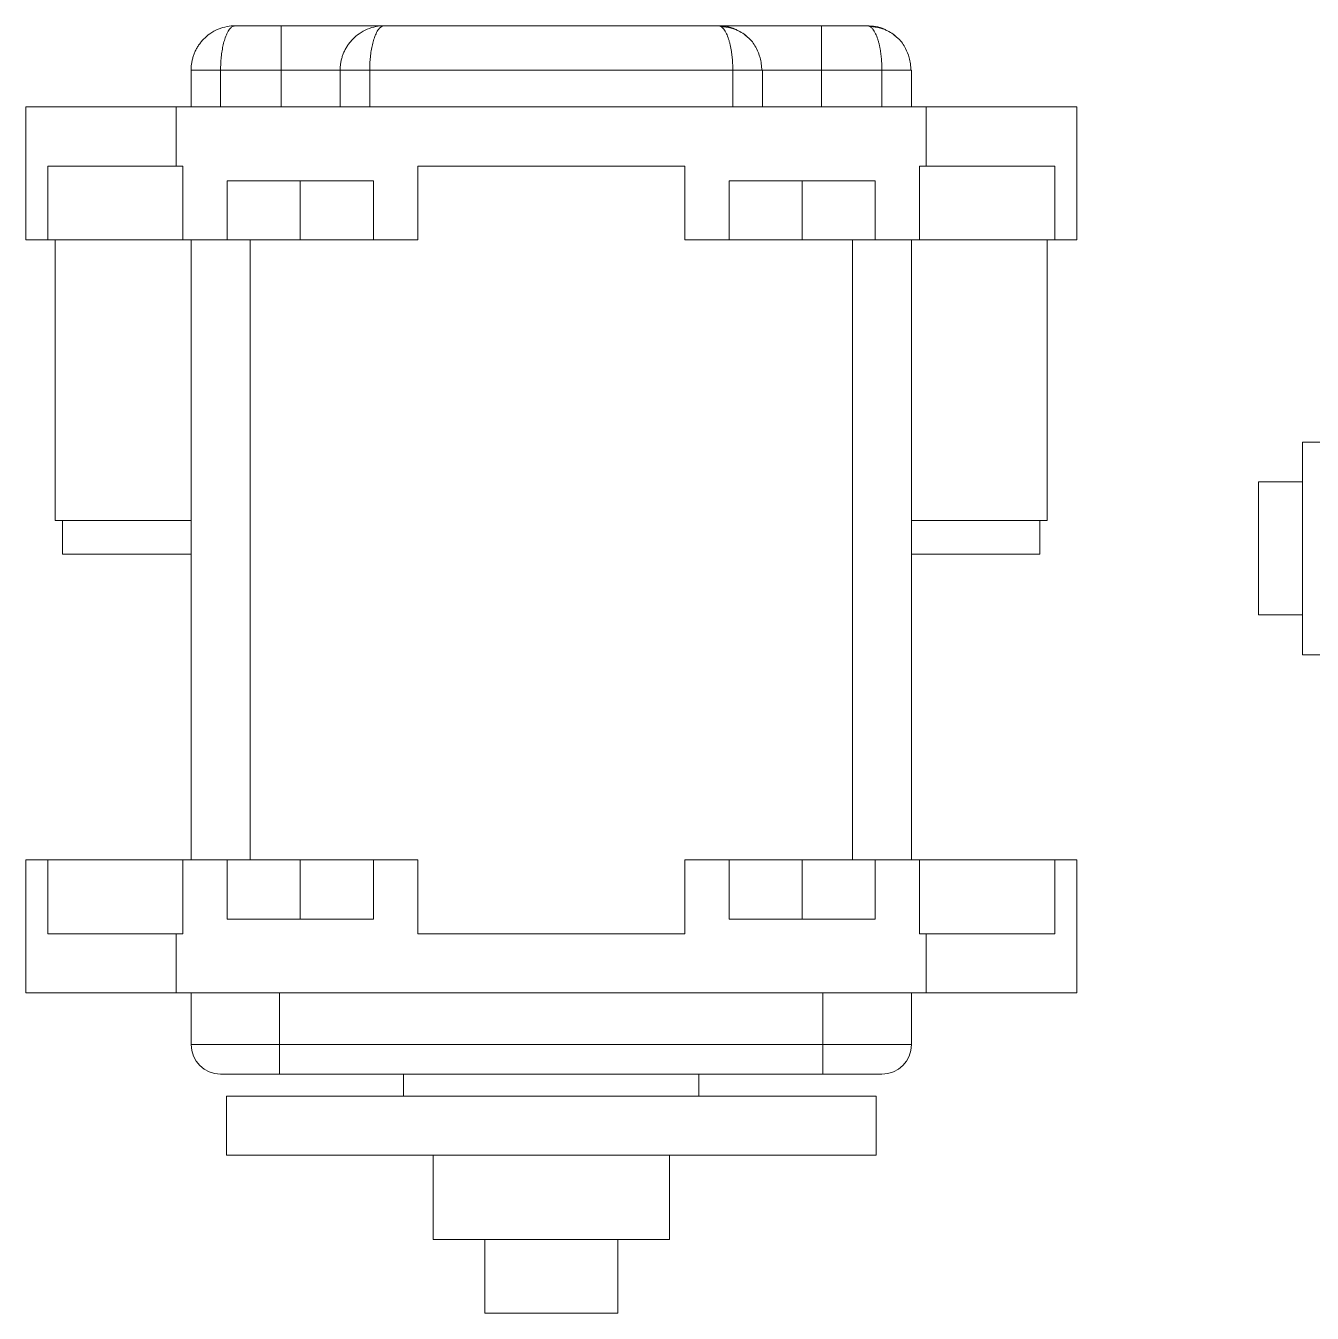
# Model space of a CAD drawing. Header units: millimetres. Extents: x 2045 to 3447, y 1251 to 1767.
# Drawn here: x 3082.45 to 3126.03, y 1504.2 to 1547.8 of the extents above; entities that cross this region are included whole.
import ezdxf

# ---------------------------------------------------------------- set-up
doc = ezdxf.new("R2010")
doc.units = ezdxf.units.MM
doc.layers.add('Legs', color=7, linetype='Continuous')
doc.layers.add('RX-28', color=7, linetype='Continuous')

msp = doc.modelspace()

# ---------------------------------------------------------------- linework, layer by layer
at = {"layer": 'Legs', "color": 7, "linetype": 'Continuous', "lineweight": 15}
for p, q in [((3091.102, 1547.797), (3089.553, 1547.797)), ((3091.102, 1546.297), (3091.102, 1547.797)), ((3105.901, 1547.797), (3094.603, 1547.797)), ((3109.402, 1546.297), (3109.402, 1547.797)), ((3110.951, 1547.797), (3109.402, 1547.797)), ((3088.052, 1546.297), (3088.052, 1545.047)), ((3089.052, 1546.297), (3091.102, 1546.297)), ((3089.052, 1545.047), (3089.052, 1546.297)), ((3091.102, 1546.297), (3093.102, 1546.297)), ((3091.102, 1545.047), (3091.102, 1546.297)), ((3093.102, 1546.297), (3093.102, 1545.047)), ((3106.402, 1546.297), (3094.102, 1546.297)), ((3094.102, 1546.297), (3094.102, 1545.047)), ((3106.402, 1546.297), (3106.402, 1545.047)), ((3107.402, 1545.047), (3107.402, 1546.297)), ((3107.402, 1546.297), (3109.402, 1546.297)), ((3109.402, 1545.047), (3109.402, 1546.297)), ((3109.402, 1546.297), (3111.452, 1546.297)), ((3111.452, 1546.297), (3111.452, 1545.047)), ((3112.452, 1546.297), (3112.452, 1545.047)), ((3082.452, 1545.047), (3082.452, 1540.547)), ((3087.552, 1545.047), (3082.452, 1545.047)), ((3087.552, 1545.047), (3087.552, 1543.047)), ((3112.952, 1545.047), (3087.552, 1545.047)), ((3118.052, 1545.047), (3112.952, 1545.047)), ((3112.952, 1545.047), (3112.952, 1543.047)), ((3118.052, 1545.047), (3118.052, 1540.547)), ((3082.452, 1543.047), (3082.452, 1540.547)), ((3082.452, 1543.047), (3082.452, 1540.547)), ((3087.552, 1543.047), (3083.196, 1543.047)), ((3083.196, 1543.047), (3083.196, 1540.547)), ((3087.777, 1543.047), (3087.552, 1543.047)), ((3087.777, 1540.547), (3087.777, 1543.047)), ((3104.777, 1543.047), (3095.727, 1543.047)), ((3095.727, 1543.047), (3095.727, 1540.547)), ((3104.777, 1540.547), (3104.777, 1543.047)), ((3112.952, 1543.047), (3112.727, 1543.047)), ((3112.727, 1543.047), (3112.727, 1540.547)), ((3117.308, 1543.047), (3112.952, 1543.047)), ((3117.308, 1540.547), (3117.308, 1543.047)), ((3118.052, 1540.547), (3118.052, 1543.047)), ((3118.052, 1540.547), (3118.052, 1543.047)), ((3082.452, 1542.547), (3082.452, 1540.547)), ((3082.452, 1542.547), (3082.452, 1540.547)), ((3094.227, 1542.547), (3089.277, 1542.547)), ((3089.277, 1542.547), (3089.277, 1540.547)), ((3091.752, 1540.547), (3091.752, 1542.547)), ((3094.227, 1540.547), (3094.227, 1542.547)), ((3111.227, 1542.547), (3106.277, 1542.547)), ((3106.277, 1542.547), (3106.277, 1540.547)), ((3108.752, 1540.547), (3108.752, 1542.547)), ((3111.227, 1540.547), (3111.227, 1542.547)), ((3118.052, 1540.547), (3118.052, 1542.547)), ((3118.052, 1540.547), (3118.052, 1542.547)), ((3083.196, 1540.547), (3082.452, 1540.547)), ((3087.777, 1540.547), (3083.196, 1540.547)), ((3083.452, 1531.047), (3083.452, 1540.547)), ((3089.277, 1540.547), (3087.777, 1540.547)), ((3088.052, 1540.547), (3088.052, 1519.547)), ((3089.277, 1540.547), (3091.652, 1540.547)), ((3090.052, 1540.547), (3090.052, 1519.547)), ((3091.852, 1540.547), (3091.652, 1540.547)), ((3091.852, 1540.547), (3094.227, 1540.547)), ((3095.727, 1540.547), (3094.227, 1540.547)), ((3106.277, 1540.547), (3104.777, 1540.547)), ((3106.277, 1540.547), (3108.652, 1540.547)), ((3108.852, 1540.547), (3108.652, 1540.547)), ((3108.852, 1540.547), (3111.227, 1540.547)), ((3110.452, 1519.547), (3110.452, 1540.547)), ((3112.727, 1540.547), (3111.227, 1540.547)), ((3112.452, 1519.547), (3112.452, 1540.547)), ((3117.308, 1540.547), (3112.727, 1540.547)), ((3117.052, 1540.547), (3117.052, 1531.047)), ((3118.052, 1540.547), (3117.308, 1540.547)), ((3083.452, 1531.047), (3088.052, 1531.047)), ((3083.702, 1529.897), (3083.702, 1531.047)), ((3112.452, 1531.047), (3117.052, 1531.047)), ((3116.802, 1529.897), (3116.802, 1531.047)), ((3083.702, 1529.897), (3088.052, 1529.897)), ((3112.452, 1529.897), (3116.802, 1529.897)), ((3082.452, 1515.047), (3082.452, 1519.547)), ((3083.196, 1519.547), (3082.452, 1519.547)), ((3082.452, 1517.547), (3082.452, 1519.547)), ((3082.452, 1517.047), (3082.452, 1519.547)), ((3082.452, 1517.547), (3082.452, 1519.547)), ((3082.452, 1517.047), (3082.452, 1519.547)), ((3083.196, 1517.047), (3083.196, 1519.547)), ((3087.777, 1519.547), (3083.196, 1519.547)), ((3087.777, 1519.547), (3087.777, 1517.047)), ((3089.277, 1519.547), (3087.777, 1519.547)), ((3089.277, 1517.547), (3089.277, 1519.547)), ((3089.277, 1519.547), (3091.652, 1519.547)), ((3091.652, 1519.547), (3091.852, 1519.547)), ((3091.752, 1519.547), (3091.752, 1517.547)), ((3091.852, 1519.547), (3094.227, 1519.547)), ((3094.227, 1519.547), (3094.227, 1517.547)), ((3095.727, 1519.547), (3094.227, 1519.547)), ((3095.727, 1517.047), (3095.727, 1519.547)), ((3104.777, 1519.547), (3104.777, 1517.047)), ((3106.277, 1519.547), (3104.777, 1519.547)), ((3106.277, 1517.547), (3106.277, 1519.547)), ((3106.277, 1519.547), (3108.652, 1519.547)), ((3108.652, 1519.547), (3108.852, 1519.547)), ((3108.752, 1519.547), (3108.752, 1517.547)), ((3108.852, 1519.547), (3111.227, 1519.547)), ((3112.727, 1519.547), (3111.227, 1519.547)), ((3111.227, 1519.547), (3111.227, 1517.547)), ((3112.727, 1517.047), (3112.727, 1519.547)), ((3117.308, 1519.547), (3112.727, 1519.547)), ((3118.052, 1519.547), (3117.308, 1519.547)), ((3117.308, 1519.547), (3117.308, 1517.047)), ((3118.052, 1515.047), (3118.052, 1519.547)), ((3118.052, 1519.547), (3118.052, 1517.047)), ((3094.227, 1517.547), (3089.277, 1517.547)), ((3111.227, 1517.547), (3106.277, 1517.547)), ((3087.552, 1517.047), (3083.196, 1517.047)), ((3087.552, 1515.047), (3087.552, 1517.047)), ((3087.777, 1517.047), (3087.552, 1517.047)), ((3104.777, 1517.047), (3095.727, 1517.047)), ((3112.952, 1517.047), (3112.727, 1517.047)), ((3112.952, 1515.047), (3112.952, 1517.047)), ((3117.308, 1517.047), (3112.952, 1517.047)), ((3087.552, 1515.047), (3082.452, 1515.047)), ((3112.952, 1515.047), (3087.552, 1515.047)), ((3088.052, 1513.297), (3088.052, 1515.047)), ((3091.052, 1513.297), (3091.052, 1515.047)), ((3109.452, 1513.297), (3109.452, 1515.047)), ((3112.452, 1513.297), (3112.452, 1515.047)), ((3118.052, 1515.047), (3112.952, 1515.047)), ((3091.052, 1513.297), (3088.052, 1513.297)), ((3091.052, 1512.297), (3091.052, 1513.297)), ((3109.452, 1513.297), (3091.052, 1513.297)), ((3112.452, 1513.297), (3109.452, 1513.297)), ((3109.452, 1512.297), (3109.452, 1513.297)), ((3109.452, 1512.297), (3091.052, 1512.297)), ((3111.252, 1511.547), (3089.252, 1511.547)), ((3089.252, 1509.547), (3111.252, 1509.547)), ((3096.252, 1506.697), (3104.252, 1506.697)), ((3098.002, 1504.197), (3102.502, 1504.197))]:
    msp.add_line(p, q, dxfattribs=at)
for centre, start, end in [((3089.052, 1513.297), 180, 270), ((3111.452, 1513.297), 270, 0)]:
    msp.add_arc(centre, 1, start, end, dxfattribs=at)
for points, knots in [([(3088.052, 1546.297), (3088.053, 1546.338), (3088.055, 1546.42), (3088.071, 1546.543), (3088.096, 1546.666), (3088.133, 1546.787), (3088.18, 1546.907), (3088.238, 1547.024), (3088.306, 1547.136), (3088.386, 1547.243), (3088.508, 1547.381), (3088.696, 1547.541), (3088.965, 1547.689), (3089.258, 1547.778), (3089.458, 1547.797), (3089.553, 1547.797), (3089.553, 1547.797)], [0, 0, 0, 0, 0.050572, 0.101816, 0.153772, 0.206476, 0.259965, 0.314272, 0.369431, 0.425473, 0.482427, 0.60395, 0.738492, 0.876228, 0.999561, 1, 1, 1, 1]), ([(3089.553, 1547.797), (3089.54, 1547.796), (3089.515, 1547.795), (3089.476, 1547.781), (3089.437, 1547.759), (3089.397, 1547.725), (3089.338, 1547.659), (3089.267, 1547.541), (3089.195, 1547.358), (3089.141, 1547.161), (3089.101, 1546.956), (3089.073, 1546.74), (3089.055, 1546.519), (3089.053, 1546.37), (3089.052, 1546.297)], [0, 0, 0, 0, 0.047695, 0.097706, 0.150036, 0.204687, 0.261662, 0.396298, 0.517954, 0.620365, 0.719584, 0.815793, 0.909192, 1, 1, 1, 1]), ([(3094.602, 1547.797), (3094.602, 1547.797), (3094.233, 1547.797), (3092.92, 1547.797), (3092.03, 1547.797), (3091.102, 1547.797)], [0, 0, 0, 0, 0.5, 0.5, 1, 1, 1, 1]), ([(3093.102, 1546.297), (3093.103, 1546.338), (3093.105, 1546.42), (3093.121, 1546.543), (3093.146, 1546.666), (3093.183, 1546.787), (3093.23, 1546.907), (3093.288, 1547.024), (3093.356, 1547.136), (3093.436, 1547.243), (3093.558, 1547.381), (3093.746, 1547.541), (3094.015, 1547.689), (3094.308, 1547.778), (3094.508, 1547.797), (3094.603, 1547.797), (3094.603, 1547.797)], [0, 0, 0, 0, 0.050572, 0.101816, 0.153772, 0.206476, 0.259965, 0.314272, 0.369431, 0.425473, 0.482427, 0.60395, 0.738491, 0.876234, 0.999561, 1, 1, 1, 1]), ([(3094.603, 1547.797), (3094.59, 1547.796), (3094.565, 1547.795), (3094.526, 1547.781), (3094.487, 1547.759), (3094.447, 1547.725), (3094.388, 1547.659), (3094.317, 1547.541), (3094.245, 1547.358), (3094.191, 1547.161), (3094.151, 1546.956), (3094.123, 1546.74), (3094.105, 1546.519), (3094.103, 1546.37), (3094.102, 1546.297)], [0, 0, 0, 0, 0.047699, 0.097712, 0.150042, 0.204691, 0.261662, 0.396298, 0.517954, 0.620365, 0.719584, 0.815793, 0.909192, 1, 1, 1, 1]), ([(3106.402, 1546.297), (3106.402, 1546.338), (3106.401, 1546.42), (3106.395, 1546.543), (3106.387, 1546.666), (3106.374, 1546.787), (3106.359, 1546.907), (3106.339, 1547.024), (3106.317, 1547.136), (3106.291, 1547.243), (3106.25, 1547.382), (3106.187, 1547.541), (3106.107, 1547.673), (3106.031, 1547.751), (3105.966, 1547.79), (3105.922, 1547.795), (3105.901, 1547.797)], [0, 0, 0, 0, 0.050561, 0.101794, 0.153738, 0.20643, 0.259907, 0.314203, 0.369349, 0.425378, 0.48232, 0.603902, 0.738534, 0.832158, 0.91931, 1, 1, 1, 1]), ([(3105.901, 1547.797), (3105.995, 1547.791), (3106.194, 1547.779), (3106.429, 1547.715), (3106.554, 1547.642), (3106.588, 1547.622)], [0, 0, 0, 0, 0.397117, 0.840695, 1, 1, 1, 1]), ([(3109.402, 1547.797), (3108.474, 1547.797), (3107.583, 1547.797), (3106.271, 1547.797), (3105.902, 1547.797), (3105.902, 1547.797)], [0, 0, 0, 0, 0.5, 0.5, 1, 1, 1, 1]), ([(3106.868, 1547.442), (3106.856, 1547.453), (3106.788, 1547.514), (3106.617, 1547.621), (3106.335, 1547.742), (3106.109, 1547.76), (3105.986, 1547.771)], [0, 0, 0, 0, 0.050132, 0.295518, 0.618719, 1, 1, 1, 1]), ([(3107.386, 1546.28), (3107.381, 1546.357), (3107.373, 1546.503), (3107.318, 1546.762), (3107.197, 1547.07), (3107.042, 1547.293), (3106.897, 1547.417), (3106.868, 1547.442)], [0, 0, 0, 0, 0.167783, 0.320425, 0.575766, 0.912778, 1, 1, 1, 1]), ([(3110.951, 1547.797), (3111.045, 1547.791), (3111.244, 1547.779), (3111.479, 1547.715), (3111.604, 1547.642), (3111.638, 1547.622)], [0, 0, 0, 0, 0.397137, 0.840695, 1, 1, 1, 1]), ([(3111.452, 1546.297), (3111.452, 1546.338), (3111.451, 1546.42), (3111.445, 1546.543), (3111.437, 1546.666), (3111.424, 1546.787), (3111.409, 1546.907), (3111.389, 1547.024), (3111.367, 1547.136), (3111.341, 1547.243), (3111.3, 1547.382), (3111.237, 1547.541), (3111.157, 1547.673), (3111.081, 1547.751), (3111.016, 1547.79), (3110.972, 1547.795), (3110.951, 1547.797)], [0, 0, 0, 0, 0.050561, 0.101794, 0.153738, 0.20643, 0.259907, 0.314202, 0.369349, 0.425378, 0.48232, 0.603901, 0.738534, 0.832163, 0.919315, 1, 1, 1, 1]), ([(3111.918, 1547.442), (3111.906, 1547.453), (3111.838, 1547.514), (3111.667, 1547.621), (3111.385, 1547.742), (3111.159, 1547.76), (3111.036, 1547.771)], [0, 0, 0, 0, 0.050132, 0.295518, 0.618719, 1, 1, 1, 1]), ([(3112.436, 1546.28), (3112.431, 1546.357), (3112.423, 1546.503), (3112.368, 1546.762), (3112.247, 1547.07), (3112.092, 1547.293), (3111.947, 1547.417), (3111.918, 1547.442)], [0, 0, 0, 0, 0.167783, 0.320425, 0.575766, 0.912777, 1, 1, 1, 1]), ([(3088.052, 1546.297), (3088.052, 1546.297), (3088.073, 1546.297), (3088.171, 1546.297), (3088.247, 1546.297), (3088.443, 1546.297), (3088.561, 1546.297), (3088.807, 1546.297), (3088.934, 1546.297), (3089.052, 1546.297)], [0, 0, 0, 0, 0.25, 0.25, 0.5, 0.5, 0.75, 0.75, 1, 1, 1, 1]), ([(3093.102, 1546.297), (3093.102, 1546.297), (3093.123, 1546.297), (3093.221, 1546.297), (3093.297, 1546.297), (3093.493, 1546.297), (3093.611, 1546.297), (3093.857, 1546.297), (3093.984, 1546.297), (3094.102, 1546.297)], [0, 0, 0, 0, 0.25, 0.25, 0.5, 0.5, 0.75, 0.75, 1, 1, 1, 1]), ([(3106.402, 1546.297), (3106.533, 1546.297), (3106.796, 1546.297), (3107.123, 1546.297), (3107.329, 1546.297), (3107.357, 1546.297), (3107.367, 1546.297)], [0, 0, 0, 0, 0.2825844, 0.5651689, 0.8477533, 1, 1, 1, 1]), ([(3111.452, 1546.297), (3111.583, 1546.297), (3111.846, 1546.297), (3112.173, 1546.297), (3112.379, 1546.297), (3112.407, 1546.297), (3112.417, 1546.297)], [0, 0, 0, 0, 0.282584, 0.565169, 0.847753, 1, 1, 1, 1]), ([(3091.052, 1512.297), (3091.01, 1512.297), (3090.926, 1512.297), (3090.8, 1512.297), (3090.677, 1512.297), (3090.555, 1512.297), (3090.434, 1512.297), (3090.227, 1512.297), (3089.946, 1512.297), (3089.628, 1512.297), (3089.368, 1512.297), (3089.204, 1512.297), (3089.11, 1512.297), (3089.061, 1512.297), (3089.055, 1512.297), (3089.052, 1512.297)], [0, 0, 0, 0, 0.040322, 0.080317, 0.120142, 0.159958, 0.199924, 0.240197, 0.370042, 0.500057, 0.629902, 0.759917, 0.840045, 0.919646, 1, 1, 1, 1]), ([(3111.452, 1512.297), (3111.451, 1512.297), (3111.45, 1512.297), (3111.437, 1512.297), (3111.418, 1512.297), (3111.391, 1512.297), (3111.355, 1512.297), (3111.281, 1512.297), (3111.136, 1512.297), (3110.876, 1512.297), (3110.558, 1512.297), (3110.24, 1512.297), (3109.951, 1512.297), (3109.703, 1512.297), (3109.536, 1512.297), (3109.452, 1512.297)], [0, 0, 0, 0, 0.040322, 0.080317, 0.120142, 0.159958, 0.199924, 0.240197, 0.370042, 0.500057, 0.629902, 0.759917, 0.840045, 0.919646, 1, 1, 1, 1])]:
    msp.add_open_spline(points, degree=3, knots=knots, dxfattribs=at)
for points in [[(3106.793, 1547.499), (3106.884, 1547.422)], [(3111.843, 1547.499), (3111.934, 1547.422)], [(3107.367, 1546.297), (3107.402, 1546.297)], [(3112.417, 1546.297), (3112.452, 1546.297)], [(3095.252, 1512.297), (3095.252, 1511.547)], [(3105.252, 1511.547), (3105.252, 1512.297)], [(3089.252, 1511.547), (3089.252, 1509.547)], [(3111.252, 1509.547), (3111.252, 1511.547)], [(3096.252, 1509.547), (3096.252, 1506.697)], [(3104.252, 1506.697), (3104.252, 1509.547)], [(3098.002, 1506.697), (3098.002, 1504.197)], [(3102.502, 1504.197), (3102.502, 1506.697)]]:
    msp.add_open_spline(points, degree=1, dxfattribs=at)
at = {"layer": 'RX-28', "color": 6, "linetype": 'Continuous', "lineweight": 15}
for p, q in [((3125.703, 1533.697), (3125.703, 1526.497)), ((3124.203, 1532.347), (3124.203, 1527.847))]:
    msp.add_line(p, q, dxfattribs=at)
for points in [[(3126.353, 1533.697), (3125.703, 1533.697)], [(3125.703, 1532.347), (3124.203, 1532.347)], [(3124.203, 1527.847), (3125.703, 1527.847)], [(3125.703, 1526.497), (3126.353, 1526.497)]]:
    msp.add_open_spline(points, degree=1, dxfattribs=at)

doc.saveas('drawing.dxf')
